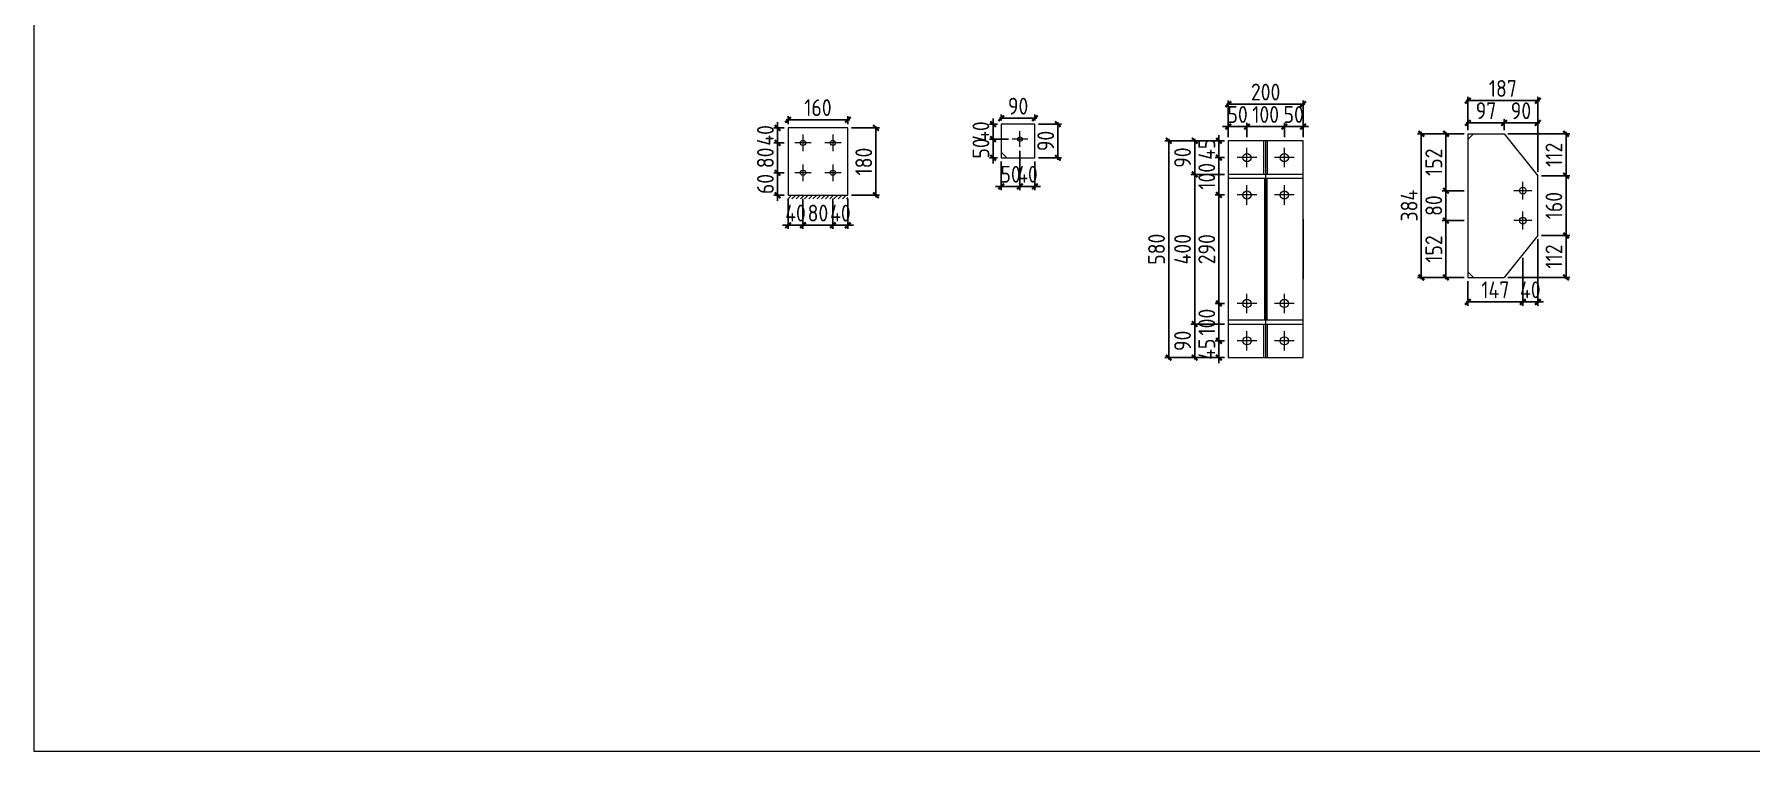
# Model space of a CAD drawing. Extents: x 485428 to 797698, y 56414 to 211814.
# Drawn here: x 718888 to 728068, y 92114 to 95951 of the extents above; entities that cross this region are included whole.
import ezdxf

# ---------------------------------------------------------------- set-up
doc = ezdxf.new("R2010")
doc.units = 0
doc.header["$LTSCALE"] = 1000
doc.header["$MEASUREMENT"] = 0
doc.styles.get("Standard").update_dxf_attribs({"font": 'gbenor.shx', "bigfont": 'gbcbig.shx'})
doc.dimstyles.get("Standard").update_dxf_attribs({"dimscale": 100, "dimtxt": 2, "dimasz": 0.4, "dimexe": 0.5, "dimexo": 1, "dimgap": 0.5, "dimtad": 1, "dimdec": 0, "dimzin": 0, "dimdsep": 46, "dimtxsty": 'Standard', "dimblk": 'ARCHTICK', "dimcen": 0.09, "dimadec": 0, "dimazin": 0, "dimtfac": 1, "dimtdec": 0, "dimtix": 1, "dimtmove": 2, "dimatfit": 3, "dimfxl": 1, "dimtolj": 1, "dimtzin": 0, "dimarcsym": 0})

# ---------------------------------------------------------------- blocks, each defined once
blk = doc.blocks.new('_ArchTick')
at = {"color": 0, "linetype": 'ByBlock', "const_width": 0.4}
blk.add_lwpolyline([(-0.5, -0.5), (0.5, 0.5)], dxfattribs=at)
blk = doc.blocks.new('*D1929')
at = {"color": 3, "lineweight": -2}
for p, q in [((722919.3, 95070.1), (722919.3, 94909.5)), ((722999.3, 95070.1), (722999.3, 94909.5)), ((722919.3, 94929.5), (722889.3, 94929.5)), ((722919.3, 94929.5), (722999.3, 94929.5)), ((722999.3, 94929.5), (723029.3, 94929.5))]:
    blk.add_line(p, q, dxfattribs=at)
at = {"layer": 'Defpoints', "color": 0}
for p in [(722919.3, 95090.1), (722999.3, 95090.1), (722999.3, 94929.5)]:
    blk.add_point(p, dxfattribs=at)
at = {"color": 3, "lineweight": -2, "xscale": 30, "yscale": 30, "zscale": 30}
blk.add_blockref('_ArchTick', (722919.3, 94929.5), dxfattribs=at)
at = {"color": 3, "lineweight": -2, "xscale": 30, "yscale": 30, "zscale": 30, "rotation": 180}
blk.add_blockref('_ArchTick', (722999.3, 94929.5), dxfattribs=at)
at = {"color": 0, "lineweight": 15, "insert": (722959.3, 94994.5), "char_height": 90, "attachment_point": 5}
blk.add_mtext('\\A1;40', dxfattribs=at)
blk = doc.blocks.new('*D1903')
at = {"color": 3, "lineweight": -2}
for p, q in [((722999.3, 95070.1), (722999.3, 94909.5)), ((723159.3, 95070.1), (723159.3, 94909.5)), ((722989.3, 94929.5), (723169.3, 94929.5))]:
    blk.add_line(p, q, dxfattribs=at)
at = {"layer": 'Defpoints', "color": 0}
for p in [(722999.3, 95090.1), (723159.3, 95090.1), (723159.3, 94929.5)]:
    blk.add_point(p, dxfattribs=at)
at = {"color": 3, "lineweight": -2, "xscale": 30, "yscale": 30, "zscale": 30, "rotation": 180}
blk.add_blockref('_ArchTick', (722999.3, 94929.5), dxfattribs=at)
at = {"color": 3, "lineweight": -2, "xscale": 30, "yscale": 30, "zscale": 30}
blk.add_blockref('_ArchTick', (723159.3, 94929.5), dxfattribs=at)
at = {"color": 0, "lineweight": 15, "insert": (723079.3, 94994.5), "char_height": 90, "attachment_point": 5}
blk.add_mtext('\\A1;80', dxfattribs=at)
blk = doc.blocks.new('*D1904')
at = {"color": 3, "lineweight": -2}
for p, q in [((723159.3, 95070.1), (723159.3, 94909.5)), ((723239.3, 95070.1), (723239.3, 94909.5)), ((723159.3, 94929.5), (723129.3, 94929.5)), ((723159.3, 94929.5), (723239.3, 94929.5)), ((723239.3, 94929.5), (723269.3, 94929.5))]:
    blk.add_line(p, q, dxfattribs=at)
at = {"layer": 'Defpoints', "color": 0}
for p in [(723159.3, 95090.1), (723239.3, 95090.1), (723239.3, 94929.5)]:
    blk.add_point(p, dxfattribs=at)
at = {"color": 3, "lineweight": -2, "xscale": 30, "yscale": 30, "zscale": 30}
blk.add_blockref('_ArchTick', (723159.3, 94929.5), dxfattribs=at)
at = {"color": 3, "lineweight": -2, "xscale": 30, "yscale": 30, "zscale": 30, "rotation": 180}
blk.add_blockref('_ArchTick', (723239.3, 94929.5), dxfattribs=at)
at = {"color": 0, "lineweight": 15, "insert": (723199.3, 94994.5), "char_height": 90, "attachment_point": 5}
blk.add_mtext('\\A1;40', dxfattribs=at)
blk = doc.blocks.new('*D1905')
at = {"color": 3, "lineweight": -2}
for p, q in [((722899.3, 95210.1), (722843.2, 95210.1)), ((722863.2, 95210.1), (722863.2, 95240.1)), ((722863.2, 95090.1), (722863.2, 95210.1)), ((722899.3, 95090.1), (722843.2, 95090.1)), ((722863.2, 95090.1), (722863.2, 95060.1))]:
    blk.add_line(p, q, dxfattribs=at)
at = {"layer": 'Defpoints', "color": 0}
for p in [(722863.2, 95210.1), (722919.3, 95210.1), (722919.3, 95090.1)]:
    blk.add_point(p, dxfattribs=at)
at = {"color": 3, "lineweight": -2, "xscale": 30, "yscale": 30, "zscale": 30}
for p, rotation in [((722863.2, 95210.1), 270), ((722863.2, 95090.1), 90)]:
    blk.add_blockref('_ArchTick', p, dxfattribs=dict(at, rotation=rotation))
at = {"color": 0, "lineweight": 15, "insert": (722798.2, 95150.1), "char_height": 90, "attachment_point": 5, "rotation": 90}
blk.add_mtext('\\A1;60', dxfattribs=at)
blk = doc.blocks.new('*D1906')
at = {"color": 3, "lineweight": -2}
for p, q in [((722863.2, 95200.1), (722863.2, 95380.1)), ((722899.3, 95370.1), (722843.2, 95370.1)), ((722899.3, 95210.1), (722843.2, 95210.1))]:
    blk.add_line(p, q, dxfattribs=at)
at = {"layer": 'Defpoints', "color": 0}
for p in [(722863.2, 95370.1), (722919.3, 95370.1), (722919.3, 95210.1)]:
    blk.add_point(p, dxfattribs=at)
at = {"color": 3, "lineweight": -2, "xscale": 30, "yscale": 30, "zscale": 30}
for p, rotation in [((722863.2, 95370.1), 90), ((722863.2, 95210.1), 270)]:
    blk.add_blockref('_ArchTick', p, dxfattribs=dict(at, rotation=rotation))
at = {"color": 0, "lineweight": 15, "insert": (722798.2, 95290.1), "char_height": 90, "attachment_point": 5, "rotation": 90}
blk.add_mtext('\\A1;80', dxfattribs=at)
blk = doc.blocks.new('*D1930')
at = {"color": 3, "lineweight": -2}
for p, q in [((722863.2, 95450.1), (722863.2, 95480.1)), ((722899.3, 95450.1), (722843.2, 95450.1)), ((722863.2, 95370.1), (722863.2, 95450.1)), ((722899.3, 95370.1), (722843.2, 95370.1)), ((722863.2, 95370.1), (722863.2, 95340.1))]:
    blk.add_line(p, q, dxfattribs=at)
at = {"layer": 'Defpoints', "color": 0}
for p in [(722863.2, 95450.1), (722919.3, 95450.1), (722919.3, 95370.1)]:
    blk.add_point(p, dxfattribs=at)
at = {"color": 3, "lineweight": -2, "xscale": 30, "yscale": 30, "zscale": 30}
for p, rotation in [((722863.2, 95450.1), 270), ((722863.2, 95370.1), 90)]:
    blk.add_blockref('_ArchTick', p, dxfattribs=dict(at, rotation=rotation))
at = {"color": 0, "lineweight": 15, "insert": (722798.2, 95410.1), "char_height": 90, "attachment_point": 5, "rotation": 90}
blk.add_mtext('\\A1;40', dxfattribs=at)
blk = doc.blocks.new('*D1931')
at = {"color": 3, "lineweight": -2}
for p, q in [((723249.3, 95493.7), (722909.3, 95493.7)), ((722919.3, 95470.1), (722919.3, 95513.7)), ((723239.3, 95470.1), (723239.3, 95513.7))]:
    blk.add_line(p, q, dxfattribs=at)
at = {"layer": 'Defpoints', "color": 0}
for p in [(722919.3, 95493.7), (722919.3, 95450.1), (723239.3, 95450.1)]:
    blk.add_point(p, dxfattribs=at)
at = {"color": 3, "lineweight": -2, "xscale": 30, "yscale": 30, "zscale": 30, "rotation": 180}
blk.add_blockref('_ArchTick', (722919.3, 95493.7), dxfattribs=at)
at = {"color": 3, "lineweight": -2, "xscale": 30, "yscale": 30, "zscale": 30}
blk.add_blockref('_ArchTick', (723239.3, 95493.7), dxfattribs=at)
at = {"color": 0, "lineweight": 15, "insert": (723079.3, 95558.7), "char_height": 90, "attachment_point": 5}
blk.add_mtext('\\A1;160', dxfattribs=at)
blk = doc.blocks.new('*D1907')
at = {"color": 3, "lineweight": -2}
for p, q in [((723259.3, 95450.1), (723409.4, 95450.1)), ((723389.4, 95460.1), (723389.4, 95080.1)), ((723259.3, 95090.1), (723409.4, 95090.1))]:
    blk.add_line(p, q, dxfattribs=at)
at = {"layer": 'Defpoints', "color": 0}
for p in [(723239.3, 95450.1), (723239.3, 95090.1), (723389.4, 95090.1)]:
    blk.add_point(p, dxfattribs=at)
at = {"color": 3, "lineweight": -2, "xscale": 30, "yscale": 30, "zscale": 30}
for p, rotation in [((723389.4, 95450.1), 90), ((723389.4, 95090.1), 270)]:
    blk.add_blockref('_ArchTick', p, dxfattribs=dict(at, rotation=rotation))
at = {"color": 0, "lineweight": 15, "insert": (723324.4, 95270.1), "char_height": 90, "attachment_point": 5, "rotation": 90}
blk.add_mtext('\\A1;180', dxfattribs=at)
blk = doc.blocks.new('*D1932')
at = {"color": 3, "lineweight": -2}
for p, q in [((724159.8, 95328.3), (724159.8, 95117.3)), ((724059.8, 95270.3), (724059.8, 95117.3)), ((724059.8, 95137.3), (724029.8, 95137.3)), ((724059.8, 95137.3), (724159.8, 95137.3)), ((724159.8, 95137.3), (724189.8, 95137.3))]:
    blk.add_line(p, q, dxfattribs=at)
at = {"layer": 'Defpoints', "color": 0}
for p in [(724059.8, 95290.3), (724159.8, 95348.3), (724159.8, 95137.3)]:
    blk.add_point(p, dxfattribs=at)
at = {"color": 3, "lineweight": -2, "xscale": 30, "yscale": 30, "zscale": 30}
blk.add_blockref('_ArchTick', (724059.8, 95137.3), dxfattribs=at)
at = {"color": 3, "lineweight": -2, "xscale": 30, "yscale": 30, "zscale": 30, "rotation": 180}
blk.add_blockref('_ArchTick', (724159.8, 95137.3), dxfattribs=at)
at = {"color": 0, "lineweight": 15, "insert": (724109.8, 95202.3), "char_height": 90, "attachment_point": 5}
blk.add_mtext('\\A1;50', dxfattribs=at)
blk = doc.blocks.new('*D1933')
at = {"color": 3, "lineweight": -2}
for p, q in [((724159.8, 95328.3), (724159.8, 95117.3)), ((724239.8, 95270.3), (724239.8, 95117.3)), ((724159.8, 95137.3), (724129.8, 95137.3)), ((724159.8, 95137.3), (724239.8, 95137.3)), ((724239.8, 95137.3), (724269.8, 95137.3))]:
    blk.add_line(p, q, dxfattribs=at)
at = {"layer": 'Defpoints', "color": 0}
for p in [(724159.8, 95348.3), (724239.8, 95290.3), (724239.8, 95137.3)]:
    blk.add_point(p, dxfattribs=at)
at = {"color": 3, "lineweight": -2, "xscale": 30, "yscale": 30, "zscale": 30}
blk.add_blockref('_ArchTick', (724159.8, 95137.3), dxfattribs=at)
at = {"color": 3, "lineweight": -2, "xscale": 30, "yscale": 30, "zscale": 30, "rotation": 180}
blk.add_blockref('_ArchTick', (724239.8, 95137.3), dxfattribs=at)
at = {"color": 0, "lineweight": 15, "insert": (724199.8, 95202.3), "char_height": 90, "attachment_point": 5}
blk.add_mtext('\\A1;40', dxfattribs=at)
blk = doc.blocks.new('*D1934')
at = {"color": 3, "lineweight": -2}
for p, q in [((724097.8, 95390.3), (723996, 95390.3)), ((724016, 95390.3), (724016, 95420.3)), ((724016, 95290.3), (724016, 95390.3)), ((724039.8, 95290.3), (723996, 95290.3)), ((724016, 95290.3), (724016, 95260.3))]:
    blk.add_line(p, q, dxfattribs=at)
at = {"layer": 'Defpoints', "color": 0}
for p in [(724016, 95390.3), (724117.8, 95390.3), (724059.8, 95290.3)]:
    blk.add_point(p, dxfattribs=at)
at = {"color": 3, "lineweight": -2, "xscale": 30, "yscale": 30, "zscale": 30}
for p, rotation in [((724016, 95390.3), 270), ((724016, 95290.3), 90)]:
    blk.add_blockref('_ArchTick', p, dxfattribs=dict(at, rotation=rotation))
at = {"color": 0, "lineweight": 15, "insert": (723951, 95340.3), "char_height": 90, "attachment_point": 5, "rotation": 90}
blk.add_mtext('\\A1;50', dxfattribs=at)
blk = doc.blocks.new('*D1935')
at = {"color": 3, "lineweight": -2}
for p, q in [((724016, 95470.3), (724016, 95500.3)), ((724039.8, 95470.3), (723996, 95470.3)), ((724097.8, 95390.3), (723996, 95390.3)), ((724016, 95390.3), (724016, 95470.3)), ((724016, 95390.3), (724016, 95360.3))]:
    blk.add_line(p, q, dxfattribs=at)
at = {"layer": 'Defpoints', "color": 0}
for p in [(724016, 95470.3), (724059.8, 95470.3), (724117.8, 95390.3)]:
    blk.add_point(p, dxfattribs=at)
at = {"color": 3, "lineweight": -2, "xscale": 30, "yscale": 30, "zscale": 30}
for p, rotation in [((724016, 95470.3), 270), ((724016, 95390.3), 90)]:
    blk.add_blockref('_ArchTick', p, dxfattribs=dict(at, rotation=rotation))
at = {"color": 0, "lineweight": 15, "insert": (723951, 95430.3), "char_height": 90, "attachment_point": 5, "rotation": 90}
blk.add_mtext('\\A1;40', dxfattribs=at)
blk = doc.blocks.new('*D1936')
at = {"color": 3, "lineweight": -2}
for p, q in [((724049.8, 95501.5), (724249.8, 95501.5)), ((724059.8, 95490.3), (724059.8, 95521.5)), ((724239.8, 95490.3), (724239.8, 95521.5))]:
    blk.add_line(p, q, dxfattribs=at)
at = {"layer": 'Defpoints', "color": 0}
for p in [(724239.8, 95501.5), (724059.8, 95470.3), (724239.8, 95470.3)]:
    blk.add_point(p, dxfattribs=at)
at = {"color": 3, "lineweight": -2, "xscale": 30, "yscale": 30, "zscale": 30, "rotation": 180}
blk.add_blockref('_ArchTick', (724059.8, 95501.5), dxfattribs=at)
at = {"color": 3, "lineweight": -2, "xscale": 30, "yscale": 30, "zscale": 30}
blk.add_blockref('_ArchTick', (724239.8, 95501.5), dxfattribs=at)
at = {"color": 0, "lineweight": 15, "insert": (724149.8, 95566.5), "char_height": 90, "attachment_point": 5}
blk.add_mtext('\\A1;90', dxfattribs=at)
blk = doc.blocks.new('*D1937')
at = {"color": 3, "lineweight": -2}
for p, q in [((724362.5, 95280.3), (724362.5, 95480.3)), ((724259.8, 95470.3), (724382.5, 95470.3)), ((724259.8, 95290.3), (724382.5, 95290.3))]:
    blk.add_line(p, q, dxfattribs=at)
at = {"layer": 'Defpoints', "color": 0}
for p in [(724239.8, 95470.3), (724362.5, 95470.3), (724239.8, 95290.3)]:
    blk.add_point(p, dxfattribs=at)
at = {"color": 3, "lineweight": -2, "xscale": 30, "yscale": 30, "zscale": 30}
for p, rotation in [((724362.5, 95470.3), 90), ((724362.5, 95290.3), 270)]:
    blk.add_blockref('_ArchTick', p, dxfattribs=dict(at, rotation=rotation))
at = {"color": 0, "lineweight": 15, "insert": (724297.5, 95380.3), "char_height": 90, "attachment_point": 5, "rotation": 90}
blk.add_mtext('\\A1;90', dxfattribs=at)
blk = doc.blocks.new('*D1938')
at = {"color": 3, "lineweight": -2}
for p, q in [((725273.9, 95401.4), (725273.9, 95476.9)), ((725373.9, 95401.4), (725373.9, 95476.9)), ((725273.9, 95456.9), (725243.9, 95456.9)), ((725273.9, 95456.9), (725373.9, 95456.9)), ((725373.9, 95456.9), (725403.9, 95456.9))]:
    blk.add_line(p, q, dxfattribs=at)
at = {"layer": 'Defpoints', "color": 0}
for p in [(725273.9, 95381.4), (725373.9, 95456.9), (725373.9, 95381.4)]:
    blk.add_point(p, dxfattribs=at)
at = {"color": 3, "lineweight": -2, "xscale": 30, "yscale": 30, "zscale": 30}
blk.add_blockref('_ArchTick', (725273.9, 95456.9), dxfattribs=at)
at = {"color": 3, "lineweight": -2, "xscale": 30, "yscale": 30, "zscale": 30, "rotation": 180}
blk.add_blockref('_ArchTick', (725373.9, 95456.9), dxfattribs=at)
at = {"color": 0, "lineweight": 15, "insert": (725323.9, 95521.9), "char_height": 90, "attachment_point": 5}
blk.add_mtext('\\A1;50', dxfattribs=at)
blk = doc.blocks.new('*D1908')
at = {"color": 3, "lineweight": -2}
for p, q in [((725373.9, 95401.4), (725373.9, 95476.9)), ((725573.9, 95401.4), (725573.9, 95476.9)), ((725363.9, 95456.9), (725583.9, 95456.9))]:
    blk.add_line(p, q, dxfattribs=at)
at = {"layer": 'Defpoints', "color": 0}
for p in [(725373.9, 95381.4), (725573.9, 95456.9), (725573.9, 95381.4)]:
    blk.add_point(p, dxfattribs=at)
at = {"color": 3, "lineweight": -2, "xscale": 30, "yscale": 30, "zscale": 30, "rotation": 180}
blk.add_blockref('_ArchTick', (725373.9, 95456.9), dxfattribs=at)
at = {"color": 3, "lineweight": -2, "xscale": 30, "yscale": 30, "zscale": 30}
blk.add_blockref('_ArchTick', (725573.9, 95456.9), dxfattribs=at)
at = {"color": 0, "lineweight": 15, "insert": (725473.9, 95521.9), "char_height": 90, "attachment_point": 5}
blk.add_mtext('\\A1;100', dxfattribs=at)
blk = doc.blocks.new('*D1939')
at = {"color": 3, "lineweight": -2}
for p, q in [((725573.9, 95401.4), (725573.9, 95476.9)), ((725673.9, 95401.4), (725673.9, 95476.9)), ((725573.9, 95456.9), (725543.9, 95456.9)), ((725573.9, 95456.9), (725673.9, 95456.9)), ((725673.9, 95456.9), (725703.9, 95456.9))]:
    blk.add_line(p, q, dxfattribs=at)
at = {"layer": 'Defpoints', "color": 0}
for p in [(725573.9, 95381.4), (725673.9, 95456.9), (725673.9, 95381.4)]:
    blk.add_point(p, dxfattribs=at)
at = {"color": 3, "lineweight": -2, "xscale": 30, "yscale": 30, "zscale": 30}
blk.add_blockref('_ArchTick', (725573.9, 95456.9), dxfattribs=at)
at = {"color": 3, "lineweight": -2, "xscale": 30, "yscale": 30, "zscale": 30, "rotation": 180}
blk.add_blockref('_ArchTick', (725673.9, 95456.9), dxfattribs=at)
at = {"color": 0, "lineweight": 15, "insert": (725623.9, 95521.9), "char_height": 90, "attachment_point": 5}
blk.add_mtext('\\A1;50', dxfattribs=at)
blk = doc.blocks.new('*D1909')
at = {"color": 3, "lineweight": -2}
for p, q in [((725253.9, 95381.4), (725204, 95381.4)), ((725224, 95381.4), (725224, 95411.4)), ((725224, 95381.4), (725224, 95291.4)), ((725253.9, 95291.4), (725204, 95291.4)), ((725224, 95291.4), (725224, 95261.4))]:
    blk.add_line(p, q, dxfattribs=at)
at = {"layer": 'Defpoints', "color": 0}
for p in [(725273.9, 95381.4), (725224, 95291.4), (725273.9, 95291.4)]:
    blk.add_point(p, dxfattribs=at)
at = {"color": 3, "lineweight": -2, "xscale": 30, "yscale": 30, "zscale": 30}
for p, rotation in [((725224, 95381.4), 270), ((725224, 95291.4), 90)]:
    blk.add_blockref('_ArchTick', p, dxfattribs=dict(at, rotation=rotation))
at = {"color": 0, "lineweight": 15, "insert": (725159, 95336.4), "char_height": 90, "attachment_point": 5, "rotation": 90}
blk.add_mtext('\\A1;45', dxfattribs=at)
blk = doc.blocks.new('*D1910')
at = {"color": 3, "lineweight": -2}
for p, q in [((725253.9, 95291.4), (725204, 95291.4)), ((725224, 95301.4), (725224, 95081.4)), ((725253.9, 95091.4), (725204, 95091.4))]:
    blk.add_line(p, q, dxfattribs=at)
at = {"layer": 'Defpoints', "color": 0}
for p in [(725273.9, 95291.4), (725224, 95091.4), (725273.9, 95091.4)]:
    blk.add_point(p, dxfattribs=at)
at = {"color": 3, "lineweight": -2, "xscale": 30, "yscale": 30, "zscale": 30}
for p, rotation in [((725224, 95291.4), 90), ((725224, 95091.4), 270)]:
    blk.add_blockref('_ArchTick', p, dxfattribs=dict(at, rotation=rotation))
at = {"color": 0, "lineweight": 15, "insert": (725159, 95191.4), "char_height": 90, "attachment_point": 5, "rotation": 90}
blk.add_mtext('\\A1;100', dxfattribs=at)
blk = doc.blocks.new('*D1911')
at = {"color": 3, "lineweight": -2}
for p, q in [((725253.9, 95091.4), (725204, 95091.4)), ((725224, 95101.4), (725224, 94501.4)), ((725253.9, 94511.4), (725204, 94511.4))]:
    blk.add_line(p, q, dxfattribs=at)
at = {"layer": 'Defpoints', "color": 0}
for p in [(725273.9, 95091.4), (725224, 94511.4), (725273.9, 94511.4)]:
    blk.add_point(p, dxfattribs=at)
at = {"color": 3, "lineweight": -2, "xscale": 30, "yscale": 30, "zscale": 30}
for p, rotation in [((725224, 95091.4), 90), ((725224, 94511.4), 270)]:
    blk.add_blockref('_ArchTick', p, dxfattribs=dict(at, rotation=rotation))
at = {"color": 0, "lineweight": 15, "insert": (725159, 94801.4), "char_height": 90, "attachment_point": 5, "rotation": 90}
blk.add_mtext('\\A1;290', dxfattribs=at)
blk = doc.blocks.new('*D1912')
at = {"color": 3, "lineweight": -2}
for p, q in [((725253.9, 94511.4), (725204, 94511.4)), ((725224, 94521.4), (725224, 94301.4)), ((725253.9, 94311.4), (725204, 94311.4))]:
    blk.add_line(p, q, dxfattribs=at)
at = {"layer": 'Defpoints', "color": 0}
for p in [(725273.9, 94511.4), (725224, 94311.4), (725273.9, 94311.4)]:
    blk.add_point(p, dxfattribs=at)
at = {"color": 3, "lineweight": -2, "xscale": 30, "yscale": 30, "zscale": 30}
for p, rotation in [((725224, 94511.4), 90), ((725224, 94311.4), 270)]:
    blk.add_blockref('_ArchTick', p, dxfattribs=dict(at, rotation=rotation))
at = {"color": 0, "lineweight": 15, "insert": (725159, 94411.4), "char_height": 90, "attachment_point": 5, "rotation": 90}
blk.add_mtext('\\A1;100', dxfattribs=at)
blk = doc.blocks.new('*D1913')
at = {"color": 3, "lineweight": -2}
for p, q in [((725253.9, 94311.4), (725204, 94311.4)), ((725224, 94311.4), (725224, 94341.4)), ((725224, 94311.4), (725224, 94221.4)), ((725253.9, 94221.4), (725204, 94221.4)), ((725224, 94221.4), (725224, 94191.4))]:
    blk.add_line(p, q, dxfattribs=at)
at = {"layer": 'Defpoints', "color": 0}
for p in [(725273.9, 94311.4), (725224, 94221.4), (725273.9, 94221.4)]:
    blk.add_point(p, dxfattribs=at)
at = {"color": 3, "lineweight": -2, "xscale": 30, "yscale": 30, "zscale": 30}
for p, rotation in [((725224, 94311.4), 270), ((725224, 94221.4), 90)]:
    blk.add_blockref('_ArchTick', p, dxfattribs=dict(at, rotation=rotation))
at = {"color": 0, "lineweight": 15, "insert": (725159, 94266.4), "char_height": 90, "attachment_point": 5, "rotation": 90}
blk.add_mtext('\\A1;45', dxfattribs=at)
blk = doc.blocks.new('*D1940')
at = {"color": 3, "lineweight": -2}
for p, q in [((725253.9, 95381.4), (725074.5, 95381.4)), ((725094.5, 95391.4), (725094.5, 95191.4)), ((725253.9, 95201.4), (725074.5, 95201.4))]:
    blk.add_line(p, q, dxfattribs=at)
at = {"layer": 'Defpoints', "color": 0}
for p in [(725273.9, 95381.4), (725094.5, 95201.4), (725273.9, 95201.4)]:
    blk.add_point(p, dxfattribs=at)
at = {"color": 3, "lineweight": -2, "xscale": 30, "yscale": 30, "zscale": 30}
for p, rotation in [((725094.5, 95381.4), 90), ((725094.5, 95201.4), 270)]:
    blk.add_blockref('_ArchTick', p, dxfattribs=dict(at, rotation=rotation))
at = {"color": 0, "lineweight": 15, "insert": (725029.5, 95291.4), "char_height": 90, "attachment_point": 5, "rotation": 90}
blk.add_mtext('\\A1;90', dxfattribs=at)
blk = doc.blocks.new('*D1941')
at = {"color": 3, "lineweight": -2}
for p, q in [((725253.9, 95201.4), (725074.5, 95201.4)), ((725094.5, 95211.4), (725094.5, 94391.4)), ((725253.9, 94401.4), (725074.5, 94401.4))]:
    blk.add_line(p, q, dxfattribs=at)
at = {"layer": 'Defpoints', "color": 0}
for p in [(725273.9, 95201.4), (725094.5, 94401.4), (725273.9, 94401.4)]:
    blk.add_point(p, dxfattribs=at)
at = {"color": 3, "lineweight": -2, "xscale": 30, "yscale": 30, "zscale": 30}
for p, rotation in [((725094.5, 95201.4), 90), ((725094.5, 94401.4), 270)]:
    blk.add_blockref('_ArchTick', p, dxfattribs=dict(at, rotation=rotation))
at = {"color": 0, "lineweight": 15, "insert": (725029.5, 94801.4), "char_height": 90, "attachment_point": 5, "rotation": 90}
blk.add_mtext('\\A1;400', dxfattribs=at)
blk = doc.blocks.new('*D1942')
at = {"color": 3, "lineweight": -2}
for p, q in [((725253.9, 94401.4), (725074.5, 94401.4)), ((725094.5, 94411.4), (725094.5, 94211.4)), ((725253.9, 94221.4), (725074.5, 94221.4))]:
    blk.add_line(p, q, dxfattribs=at)
at = {"layer": 'Defpoints', "color": 0}
for p in [(725273.9, 94401.4), (725094.5, 94221.4), (725273.9, 94221.4)]:
    blk.add_point(p, dxfattribs=at)
at = {"color": 3, "lineweight": -2, "xscale": 30, "yscale": 30, "zscale": 30}
for p, rotation in [((725094.5, 94401.4), 90), ((725094.5, 94221.4), 270)]:
    blk.add_blockref('_ArchTick', p, dxfattribs=dict(at, rotation=rotation))
at = {"color": 0, "lineweight": 15, "insert": (725029.5, 94311.4), "char_height": 90, "attachment_point": 5, "rotation": 90}
blk.add_mtext('\\A1;90', dxfattribs=at)
blk = doc.blocks.new('*D1943')
at = {"color": 3, "lineweight": -2}
for p, q in [((725253.9, 95381.4), (724935.3, 95381.4)), ((724955.3, 95391.4), (724955.3, 94211.4)), ((725253.9, 94221.4), (724935.3, 94221.4))]:
    blk.add_line(p, q, dxfattribs=at)
at = {"layer": 'Defpoints', "color": 0}
for p in [(725273.9, 95381.4), (724955.3, 94221.4), (725273.9, 94221.4)]:
    blk.add_point(p, dxfattribs=at)
at = {"color": 3, "lineweight": -2, "xscale": 30, "yscale": 30, "zscale": 30}
for p, rotation in [((724955.3, 95381.4), 90), ((724955.3, 94221.4), 270)]:
    blk.add_blockref('_ArchTick', p, dxfattribs=dict(at, rotation=rotation))
at = {"color": 0, "lineweight": 15, "insert": (724890.3, 94801.4), "char_height": 90, "attachment_point": 5, "rotation": 90}
blk.add_mtext('\\A1;580', dxfattribs=at)
blk = doc.blocks.new('*D1944')
at = {"color": 3, "lineweight": -2}
for p, q in [((725683.9, 95577), (725263.9, 95577)), ((725273.9, 95401.4), (725273.9, 95597)), ((725673.9, 95401.4), (725673.9, 95597))]:
    blk.add_line(p, q, dxfattribs=at)
at = {"layer": 'Defpoints', "color": 0}
for p in [(725273.9, 95577), (725273.9, 95381.4), (725673.9, 95381.4)]:
    blk.add_point(p, dxfattribs=at)
at = {"color": 3, "lineweight": -2, "xscale": 30, "yscale": 30, "zscale": 30, "rotation": 180}
blk.add_blockref('_ArchTick', (725273.9, 95577), dxfattribs=at)
at = {"color": 3, "lineweight": -2, "xscale": 30, "yscale": 30, "zscale": 30}
blk.add_blockref('_ArchTick', (725673.9, 95577), dxfattribs=at)
at = {"color": 0, "lineweight": 15, "insert": (725473.9, 95642), "char_height": 90, "attachment_point": 5}
blk.add_mtext('\\A1;200', dxfattribs=at)
blk = doc.blocks.new('*D1945')
at = {"color": 3, "lineweight": -2}
for p, q in [((726535.5, 94954.4), (726418.2, 94954.4)), ((726438.2, 94640.4), (726438.2, 94964.4)), ((726535.5, 94650.4), (726418.2, 94650.4))]:
    blk.add_line(p, q, dxfattribs=at)
at = {"layer": 'Defpoints', "color": 0}
for p in [(726438.2, 94954.4), (726555.5, 94954.4), (726555.5, 94650.4)]:
    blk.add_point(p, dxfattribs=at)
at = {"color": 3, "lineweight": -2, "xscale": 30, "yscale": 30, "zscale": 30}
for p, rotation in [((726438.2, 94954.4), 90), ((726438.2, 94650.4), 270)]:
    blk.add_blockref('_ArchTick', p, dxfattribs=dict(at, rotation=rotation))
at = {"color": 0, "lineweight": 15, "insert": (726373.2, 94802.4), "char_height": 90, "attachment_point": 5, "rotation": 90}
blk.add_mtext('\\A1;152', dxfattribs=at)
blk = doc.blocks.new('*D1914')
at = {"color": 3, "lineweight": -2}
for p, q in [((726535.5, 95114.4), (726418.2, 95114.4)), ((726438.2, 94944.4), (726438.2, 95124.4)), ((726535.5, 94954.4), (726418.2, 94954.4))]:
    blk.add_line(p, q, dxfattribs=at)
at = {"layer": 'Defpoints', "color": 0}
for p in [(726438.2, 95114.4), (726555.5, 95114.4), (726555.5, 94954.4)]:
    blk.add_point(p, dxfattribs=at)
at = {"color": 3, "lineweight": -2, "xscale": 30, "yscale": 30, "zscale": 30}
for p, rotation in [((726438.2, 95114.4), 90), ((726438.2, 94954.4), 270)]:
    blk.add_blockref('_ArchTick', p, dxfattribs=dict(at, rotation=rotation))
at = {"color": 0, "lineweight": 15, "insert": (726373.2, 95034.4), "char_height": 90, "attachment_point": 5, "rotation": 90}
blk.add_mtext('\\A1;80', dxfattribs=at)
blk = doc.blocks.new('*D1946')
at = {"color": 3, "lineweight": -2}
for p, q in [((726535.5, 95418.4), (726418.2, 95418.4)), ((726438.2, 95104.4), (726438.2, 95428.4)), ((726535.5, 95114.4), (726418.2, 95114.4))]:
    blk.add_line(p, q, dxfattribs=at)
at = {"layer": 'Defpoints', "color": 0}
for p in [(726438.2, 95418.4), (726555.5, 95418.4), (726555.5, 95114.4)]:
    blk.add_point(p, dxfattribs=at)
at = {"color": 3, "lineweight": -2, "xscale": 30, "yscale": 30, "zscale": 30}
for p, rotation in [((726438.2, 95418.4), 90), ((726438.2, 95114.4), 270)]:
    blk.add_blockref('_ArchTick', p, dxfattribs=dict(at, rotation=rotation))
at = {"color": 0, "lineweight": 15, "insert": (726373.2, 95266.4), "char_height": 90, "attachment_point": 5, "rotation": 90}
blk.add_mtext('\\A1;152', dxfattribs=at)
blk = doc.blocks.new('*D1947')
at = {"color": 3, "lineweight": -2}
for p, q in [((726545.5, 95476.8), (726759.5, 95476.8)), ((726555.5, 95438.4), (726555.5, 95496.8)), ((726749.5, 95438.4), (726749.5, 95496.8))]:
    blk.add_line(p, q, dxfattribs=at)
at = {"layer": 'Defpoints', "color": 0}
for p in [(726749.5, 95476.8), (726555.5, 95418.4), (726749.5, 95418.4)]:
    blk.add_point(p, dxfattribs=at)
at = {"color": 3, "lineweight": -2, "xscale": 30, "yscale": 30, "zscale": 30, "rotation": 180}
blk.add_blockref('_ArchTick', (726555.5, 95476.8), dxfattribs=at)
at = {"color": 3, "lineweight": -2, "xscale": 30, "yscale": 30, "zscale": 30}
blk.add_blockref('_ArchTick', (726749.5, 95476.8), dxfattribs=at)
at = {"color": 0, "lineweight": 15, "insert": (726652.5, 95541.8), "char_height": 90, "attachment_point": 5}
blk.add_mtext('\\A1;97', dxfattribs=at)
blk = doc.blocks.new('*D1948')
at = {"color": 3, "lineweight": -2}
for p, q in [((726739.5, 95476.8), (726939.5, 95476.8)), ((726749.5, 95438.4), (726749.5, 95496.8)), ((726929.5, 95214.4), (726929.5, 95496.8))]:
    blk.add_line(p, q, dxfattribs=at)
at = {"layer": 'Defpoints', "color": 0}
for p in [(726929.5, 95476.8), (726749.5, 95418.4), (726929.5, 95194.4)]:
    blk.add_point(p, dxfattribs=at)
at = {"color": 3, "lineweight": -2, "xscale": 30, "yscale": 30, "zscale": 30, "rotation": 180}
blk.add_blockref('_ArchTick', (726749.5, 95476.8), dxfattribs=at)
at = {"color": 3, "lineweight": -2, "xscale": 30, "yscale": 30, "zscale": 30}
blk.add_blockref('_ArchTick', (726929.5, 95476.8), dxfattribs=at)
at = {"color": 0, "lineweight": 15, "insert": (726839.5, 95541.8), "char_height": 90, "attachment_point": 5}
blk.add_mtext('\\A1;90', dxfattribs=at)
blk = doc.blocks.new('*D1915')
at = {"color": 3, "lineweight": -2}
for p, q in [((726849.6, 94755), (726849.6, 94499.2)), ((726555.5, 94630.4), (726555.5, 94499.2)), ((726545.5, 94519.2), (726859.6, 94519.2))]:
    blk.add_line(p, q, dxfattribs=at)
at = {"layer": 'Defpoints', "color": 0}
for p in [(726849.6, 94775), (726555.5, 94650.4), (726849.6, 94519.2)]:
    blk.add_point(p, dxfattribs=at)
at = {"color": 3, "lineweight": -2, "xscale": 30, "yscale": 30, "zscale": 30, "rotation": 180}
blk.add_blockref('_ArchTick', (726555.5, 94519.2), dxfattribs=at)
at = {"color": 3, "lineweight": -2, "xscale": 30, "yscale": 30, "zscale": 30}
blk.add_blockref('_ArchTick', (726849.6, 94519.2), dxfattribs=at)
at = {"color": 0, "lineweight": 15, "insert": (726702.5, 94584.2), "char_height": 90, "attachment_point": 5}
blk.add_mtext('\\A1;147', dxfattribs=at)
blk = doc.blocks.new('*D1949')
at = {"color": 3, "lineweight": -2}
for p, q in [((726929.5, 94854.4), (726929.5, 94499.2)), ((726849.6, 94755), (726849.6, 94499.2)), ((726849.6, 94519.2), (726819.6, 94519.2)), ((726849.6, 94519.2), (726929.5, 94519.2)), ((726929.5, 94519.2), (726959.5, 94519.2))]:
    blk.add_line(p, q, dxfattribs=at)
at = {"layer": 'Defpoints', "color": 0}
for p in [(726929.5, 94874.4), (726849.6, 94775), (726929.5, 94519.2)]:
    blk.add_point(p, dxfattribs=at)
at = {"color": 3, "lineweight": -2, "xscale": 30, "yscale": 30, "zscale": 30}
blk.add_blockref('_ArchTick', (726849.6, 94519.2), dxfattribs=at)
at = {"color": 3, "lineweight": -2, "xscale": 30, "yscale": 30, "zscale": 30, "rotation": 180}
blk.add_blockref('_ArchTick', (726929.5, 94519.2), dxfattribs=at)
at = {"color": 0, "lineweight": 15, "insert": (726889.5, 94584.2), "char_height": 90, "attachment_point": 5}
blk.add_mtext('\\A1;40', dxfattribs=at)
blk = doc.blocks.new('*D1950')
at = {"color": 3, "lineweight": -2}
for p, q in [((726545.5, 95596), (726939.5, 95596)), ((726555.5, 95438.4), (726555.5, 95616)), ((726929.5, 95214.4), (726929.5, 95616))]:
    blk.add_line(p, q, dxfattribs=at)
at = {"layer": 'Defpoints', "color": 0}
for p in [(726929.5, 95596), (726555.5, 95418.4), (726929.5, 95194.4)]:
    blk.add_point(p, dxfattribs=at)
at = {"color": 3, "lineweight": -2, "xscale": 30, "yscale": 30, "zscale": 30, "rotation": 180}
blk.add_blockref('_ArchTick', (726555.5, 95596), dxfattribs=at)
at = {"color": 3, "lineweight": -2, "xscale": 30, "yscale": 30, "zscale": 30}
blk.add_blockref('_ArchTick', (726929.5, 95596), dxfattribs=at)
at = {"color": 0, "lineweight": 15, "insert": (726742.5, 95661), "char_height": 90, "attachment_point": 5}
blk.add_mtext('\\A1;187', dxfattribs=at)
blk = doc.blocks.new('*D1951')
at = {"color": 3, "lineweight": -2}
for p, q in [((726535.5, 95418.4), (726286.4, 95418.4)), ((726306.4, 94640.4), (726306.4, 95428.4)), ((726535.5, 94650.4), (726286.4, 94650.4))]:
    blk.add_line(p, q, dxfattribs=at)
at = {"layer": 'Defpoints', "color": 0}
for p in [(726306.4, 95418.4), (726555.5, 95418.4), (726555.5, 94650.4)]:
    blk.add_point(p, dxfattribs=at)
at = {"color": 3, "lineweight": -2, "xscale": 30, "yscale": 30, "zscale": 30}
for p, rotation in [((726306.4, 95418.4), 90), ((726306.4, 94650.4), 270)]:
    blk.add_blockref('_ArchTick', p, dxfattribs=dict(at, rotation=rotation))
at = {"color": 0, "lineweight": 15, "insert": (726241.4, 95034.4), "char_height": 90, "attachment_point": 5, "rotation": 90}
blk.add_mtext('\\A1;384', dxfattribs=at)
blk = doc.blocks.new('*D1952')
at = {"color": 3, "lineweight": -2}
for p, q in [((726949.5, 94874.4), (727100.7, 94874.4)), ((727080.7, 94640.4), (727080.7, 94884.4)), ((726769.5, 94650.4), (727100.7, 94650.4))]:
    blk.add_line(p, q, dxfattribs=at)
at = {"layer": 'Defpoints', "color": 0}
for p in [(726929.5, 94874.4), (727080.7, 94874.4), (726749.5, 94650.4)]:
    blk.add_point(p, dxfattribs=at)
at = {"color": 3, "lineweight": -2, "xscale": 30, "yscale": 30, "zscale": 30}
for p, rotation in [((727080.7, 94874.4), 90), ((727080.7, 94650.4), 270)]:
    blk.add_blockref('_ArchTick', p, dxfattribs=dict(at, rotation=rotation))
at = {"color": 0, "lineweight": 15, "insert": (727015.7, 94762.4), "char_height": 90, "attachment_point": 5, "rotation": 90}
blk.add_mtext('\\A1;112', dxfattribs=at)
blk = doc.blocks.new('*D1953')
at = {"color": 3, "lineweight": -2}
for p, q in [((727080.7, 94864.4), (727080.7, 95204.4)), ((726949.5, 95194.4), (727100.7, 95194.4)), ((726949.5, 94874.4), (727100.7, 94874.4))]:
    blk.add_line(p, q, dxfattribs=at)
at = {"layer": 'Defpoints', "color": 0}
for p in [(726929.5, 95194.4), (727080.7, 95194.4), (726929.5, 94874.4)]:
    blk.add_point(p, dxfattribs=at)
at = {"color": 3, "lineweight": -2, "xscale": 30, "yscale": 30, "zscale": 30}
for p, rotation in [((727080.7, 95194.4), 90), ((727080.7, 94874.4), 270)]:
    blk.add_blockref('_ArchTick', p, dxfattribs=dict(at, rotation=rotation))
at = {"color": 0, "lineweight": 15, "insert": (727015.7, 95034.4), "char_height": 90, "attachment_point": 5, "rotation": 90}
blk.add_mtext('\\A1;160', dxfattribs=at)
blk = doc.blocks.new('*D1916')
at = {"color": 3, "lineweight": -2}
for p, q in [((726769.5, 95418.4), (727100.7, 95418.4)), ((727080.7, 95184.4), (727080.7, 95428.4)), ((726949.5, 95194.4), (727100.7, 95194.4))]:
    blk.add_line(p, q, dxfattribs=at)
at = {"layer": 'Defpoints', "color": 0}
for p in [(726749.5, 95418.4), (727080.7, 95418.4), (726929.5, 95194.4)]:
    blk.add_point(p, dxfattribs=at)
at = {"color": 3, "lineweight": -2, "xscale": 30, "yscale": 30, "zscale": 30}
for p, rotation in [((727080.7, 95418.4), 90), ((727080.7, 95194.4), 270)]:
    blk.add_blockref('_ArchTick', p, dxfattribs=dict(at, rotation=rotation))
at = {"color": 0, "lineweight": 15, "insert": (727015.7, 95306.4), "char_height": 90, "attachment_point": 5, "rotation": 90}
blk.add_mtext('\\A1;112', dxfattribs=at)

msp = doc.modelspace()

# ---------------------------------------------------------------- hatches: boundary and pattern name
at = {"lineweight": 15}
h = msp.add_hatch(dxfattribs=at)
h.set_pattern_fill('ANSI31', color=256, scale=10, style=0)
h.set_pattern_definition([(45, (240334.58, -100212.485), (-11.22532015, 11.22532015), [])])
h.paths.add_polyline_path([(723239.3, 95090.1), (723229, 95090.1), (723239.3, 95076.8)], flags=17)
h.paths.add_polyline_path([(723229, 95090.1), (722919.3, 95090.1), (722919.3, 95070.1), (723239.3, 95070.1), (723239.3, 95076.8)])

# ---------------------------------------------------------------- linework, layer by layer
for p, q in [((722919.3, 95450.1), (722919.3, 95090.1)), ((723239.3, 95450.1), (722919.3, 95450.1)), ((722999.3, 95414.1), (722999.3, 95326.1)), ((723159.3, 95414.1), (723159.3, 95326.1)), ((723239.3, 95090.1), (723239.3, 95450.1)), ((724059.8, 95470.3), (724059.8, 95290.3)), ((724239.8, 95470.3), (724059.8, 95470.3)), ((724201.8, 95390.3), (724117.8, 95390.3)), ((724159.8, 95348.3), (724159.8, 95432.3)), ((724239.8, 95290.3), (724239.8, 95470.3)), ((725273.9, 95381.4), (725273.9, 94221.4)), ((725673.9, 95381.4), (725273.9, 95381.4)), ((725673.9, 94221.4), (725673.9, 95381.4)), ((726555.5, 95418.4), (726555.5, 94650.4)), ((726555.5, 95418.4), (726749.5, 95418.4)), ((726585.5, 95418.4), (726555.5, 95388.4)), ((726749.5, 95418.4), (726929.5, 95194.4)), ((723043.3, 95370.1), (722955.3, 95370.1)), ((723203.3, 95370.1), (723115.3, 95370.1)), ((724059.8, 95320.3), (724089.8, 95290.3)), ((724059.8, 95290.3), (724239.8, 95290.3)), ((725425.9, 95291.4), (725321.9, 95291.4)), ((725373.9, 95239.4), (725373.9, 95343.4)), ((725625.9, 95291.4), (725521.9, 95291.4)), ((725573.9, 95239.4), (725573.9, 95343.4)), ((723043.3, 95210.1), (722955.3, 95210.1)), ((722999.3, 95254.1), (722999.3, 95166.1)), ((723203.3, 95210.1), (723115.3, 95210.1)), ((723159.3, 95254.1), (723159.3, 95166.1)), ((725373.9, 95039.4), (725373.9, 95143.4)), ((725573.9, 95039.4), (725573.9, 95143.4)), ((726897.5, 95114.4), (726801.5, 95114.4)), ((726849.5, 95066.4), (726849.5, 95162.4)), ((726929.5, 94874.4), (726929.5, 95194.4)), ((722919.3, 95090.1), (723239.3, 95090.1)), ((725425.9, 95091.4), (725321.9, 95091.4)), ((725625.9, 95091.4), (725521.9, 95091.4)), ((725673.9, 94961.4), (725673.9, 94641.4)), ((726897.5, 94954.4), (726801.5, 94954.4)), ((726849.5, 94906.4), (726849.5, 95002.4)), ((726929.5, 94874.4), (726749.5, 94650.4)), ((726555.5, 94680.4), (726585.5, 94650.4)), ((726555.5, 94650.4), (726749.5, 94650.4)), ((725373.9, 94459.4), (725373.9, 94563.4)), ((725573.9, 94459.4), (725573.9, 94563.4)), ((725425.9, 94511.4), (725321.9, 94511.4)), ((725625.9, 94511.4), (725521.9, 94511.4)), ((725425.9, 94311.4), (725321.9, 94311.4)), ((725373.9, 94259.4), (725373.9, 94363.4)), ((725625.9, 94311.4), (725521.9, 94311.4)), ((725573.9, 94259.4), (725573.9, 94363.4)), ((725273.9, 94221.4), (725673.9, 94221.4))]:
    msp.add_line(p, q, dxfattribs=at)
at = {"color": 2, "lineweight": 15}
for p, q in [((725463.9, 95201.4), (725463.9, 95381.4)), ((725483.9, 95201.4), (725483.9, 95381.4)), ((725463.9, 94221.4), (725463.9, 94401.4)), ((725483.9, 94221.4), (725483.9, 94401.4))]:
    msp.add_line(p, q, dxfattribs=at)
at = {"color": 1, "lineweight": 15}
msp.add_line((725473.9, 95381.4), (725473.9, 94221.4), dxfattribs=at)
at = {"color": 4, "lineweight": 15}
for p, q in [((725473.9, 95201.4), (725273.9, 95201.4)), ((725273.9, 95201.4), (725273.9, 95181.4)), ((725673.9, 95201.4), (725473.9, 95201.4)), ((725673.9, 95181.4), (725673.9, 95201.4)), ((725273.9, 95181.4), (725673.9, 95181.4)), ((725467.9, 95181.4), (725467.9, 94421.4)), ((725479.9, 95181.4), (725479.9, 94421.4)), ((725673.9, 94421.4), (725273.9, 94421.4)), ((725273.9, 94421.4), (725273.9, 94401.4)), ((725273.9, 94401.4), (725473.9, 94401.4)), ((725473.9, 94401.4), (725673.9, 94401.4)), ((725673.9, 94401.4), (725673.9, 94421.4))]:
    msp.add_line(p, q, dxfattribs=at)
at = {"lineweight": 15}
msp.add_lwpolyline([(718888.1, 102614.2), (733738.1, 102614.2), (733738.1, 92114.2), (718888.1, 92114.2)], close=True, dxfattribs=at)
for centre, radius in [((722999.3, 95370.1), 14), ((723159.3, 95370.1), 14), ((724159.8, 95390.3), 12), ((725373.9, 95291.4), 22), ((725573.9, 95291.4), 22), ((722999.3, 95210.1), 14), ((723159.3, 95210.1), 14), ((725373.9, 95091.4), 22), ((725573.9, 95091.4), 22), ((726849.5, 95114.4), 18), ((726849.5, 94954.4), 18), ((725373.9, 94511.4), 22), ((725573.9, 94511.4), 22), ((725373.9, 94311.4), 22), ((725573.9, 94311.4), 22)]:
    msp.add_circle(centre, radius, dxfattribs=at)

# ---------------------------------------------------------------- dimensions: what is measured, and where the dimension line sits
for p1, p2, distance, picture, middle in [((725673.9, 95381.4), (725273.9, 95381.4), -195.6, '*D1944', (725473.9, 95642)), ((723239.3, 95450.1), (722919.3, 95450.1), -43.6, '*D1931', (723079.3, 95558.7)), ((724059.8, 95470.3), (724239.8, 95470.3), 31.2, '*D1936', (724149.8, 95566.5)), ((724239.8, 95290.3), (724239.8, 95470.3), -122.6, '*D1937', (724297.5, 95380.3)), ((723239.3, 95450.1), (723239.3, 95090.1), 150, '*D1907', (723324.4, 95270.1)), ((725273.9, 95381.4), (725273.9, 94221.4), -318.6, '*D1943', (724890.3, 94801.4)), ((726555.5, 94650.4), (726555.5, 95418.4), 249.1, '*D1951', (726241.4, 95034.4))]:
    dim = msp.add_aligned_dim(p1=p1, p2=p2, distance=distance, dimstyle='Standard', override={"dimtxt": 0.9, "dimasz": 0.3, "dimexe": 0.2, "dimexo": 0.2, "dimgap": 0.2, "dimlfac": 0.5, "dimdle": 0.1, "dimclrd": 3, "dimclre": 3}, dxfattribs=at)
    dim.commit()
    dim.dimension.update_dxf_attribs({"geometry": picture, "text_midpoint": middle})
for base, p1, p2, picture, middle in [((726929.5, 95596), (726555.5, 95418.4), (726929.5, 95194.4), '*D1950', (726742.5, 95661)), ((725373.9, 95456.9), (725273.9, 95381.4), (725373.9, 95381.4), '*D1938', (725323.9, 95521.9)), ((725573.9, 95456.9), (725373.9, 95381.4), (725573.9, 95381.4), '*D1908', (725473.9, 95521.9)), ((725673.9, 95456.9), (725573.9, 95381.4), (725673.9, 95381.4), '*D1939', (725623.9, 95521.9)), ((726749.5, 95476.8), (726555.5, 95418.4), (726749.5, 95418.4), '*D1947', (726652.5, 95541.8)), ((726929.5, 95476.8), (726749.5, 95418.4), (726929.5, 95194.4), '*D1948', (726839.5, 95541.8)), ((724159.8, 95137.3), (724059.8, 95290.3), (724159.8, 95348.3), '*D1932', (724109.8, 95202.3)), ((724239.8, 95137.3), (724159.8, 95348.3), (724239.8, 95290.3), '*D1933', (724199.8, 95202.3)), ((722999.3, 94929.5), (722919.3, 95090.1), (722999.3, 95090.1), '*D1929', (722959.3, 94994.5)), ((723159.3, 94929.5), (722999.3, 95090.1), (723159.3, 95090.1), '*D1903', (723079.3, 94994.5)), ((723239.3, 94929.5), (723159.3, 95090.1), (723239.3, 95090.1), '*D1904', (723199.3, 94994.5)), ((726929.5, 94519.2), (726849.6, 94775), (726929.5, 94874.4), '*D1949', (726889.5, 94584.2)), ((726849.6, 94519.2), (726555.5, 94650.4), (726849.6, 94775), '*D1915', (726702.5, 94584.2))]:
    dim = msp.add_linear_dim(base=base, p1=p1, p2=p2, dimstyle='Standard', override={"dimtxt": 0.9, "dimasz": 0.3, "dimexe": 0.2, "dimexo": 0.2, "dimgap": 0.2, "dimlfac": 0.5, "dimdle": 0.1, "dimclrd": 3, "dimclre": 3}, dxfattribs=at)
    dim.commit()
    dim.dimension.update_dxf_attribs({"geometry": picture, "text_midpoint": middle})
for base, p1, p2, picture, middle in [((722863.2, 95450.1), (722919.3, 95370.1), (722919.3, 95450.1), '*D1930', (722798.2, 95410.1)), ((724016, 95470.3), (724117.8, 95390.3), (724059.8, 95470.3), '*D1935', (723951, 95430.3)), ((722863.2, 95370.1), (722919.3, 95210.1), (722919.3, 95370.1), '*D1906', (722798.2, 95290.1)), ((724016, 95390.3), (724059.8, 95290.3), (724117.8, 95390.3), '*D1934', (723951, 95340.3)), ((725094.5, 95201.4), (725273.9, 95381.4), (725273.9, 95201.4), '*D1940', (725029.5, 95291.4)), ((725224, 95291.4), (725273.9, 95381.4), (725273.9, 95291.4), '*D1909', (725159, 95336.4)), ((726438.2, 95418.4), (726555.5, 95114.4), (726555.5, 95418.4), '*D1946', (726373.2, 95266.4)), ((727080.7, 95418.4), (726929.5, 95194.4), (726749.5, 95418.4), '*D1916', (727015.7, 95306.4)), ((725224, 95091.4), (725273.9, 95291.4), (725273.9, 95091.4), '*D1910', (725159, 95191.4)), ((722863.2, 95210.1), (722919.3, 95090.1), (722919.3, 95210.1), '*D1905', (722798.2, 95150.1)), ((725094.5, 94401.4), (725273.9, 95201.4), (725273.9, 94401.4), '*D1941', (725029.5, 94801.4)), ((727080.7, 95194.4), (726929.5, 94874.4), (726929.5, 95194.4), '*D1953', (727015.7, 95034.4)), ((725224, 94511.4), (725273.9, 95091.4), (725273.9, 94511.4), '*D1911', (725159, 94801.4)), ((726438.2, 95114.4), (726555.5, 94954.4), (726555.5, 95114.4), '*D1914', (726373.2, 95034.4)), ((726438.2, 94954.4), (726555.5, 94650.4), (726555.5, 94954.4), '*D1945', (726373.2, 94802.4)), ((727080.7, 94874.4), (726749.5, 94650.4), (726929.5, 94874.4), '*D1952', (727015.7, 94762.4)), ((725224, 94311.4), (725273.9, 94511.4), (725273.9, 94311.4), '*D1912', (725159, 94411.4)), ((725094.5, 94221.4), (725273.9, 94401.4), (725273.9, 94221.4), '*D1942', (725029.5, 94311.4)), ((725224, 94221.4), (725273.9, 94311.4), (725273.9, 94221.4), '*D1913', (725159, 94266.4))]:
    dim = msp.add_linear_dim(base=base, p1=p1, p2=p2, angle=90, dimstyle='Standard', override={"dimtxt": 0.9, "dimasz": 0.3, "dimexe": 0.2, "dimexo": 0.2, "dimgap": 0.2, "dimlfac": 0.5, "dimdle": 0.1, "dimclrd": 3, "dimclre": 3}, dxfattribs=at)
    dim.commit()
    dim.dimension.update_dxf_attribs({"geometry": picture, "text_midpoint": middle})

doc.saveas('drawing.dxf')
